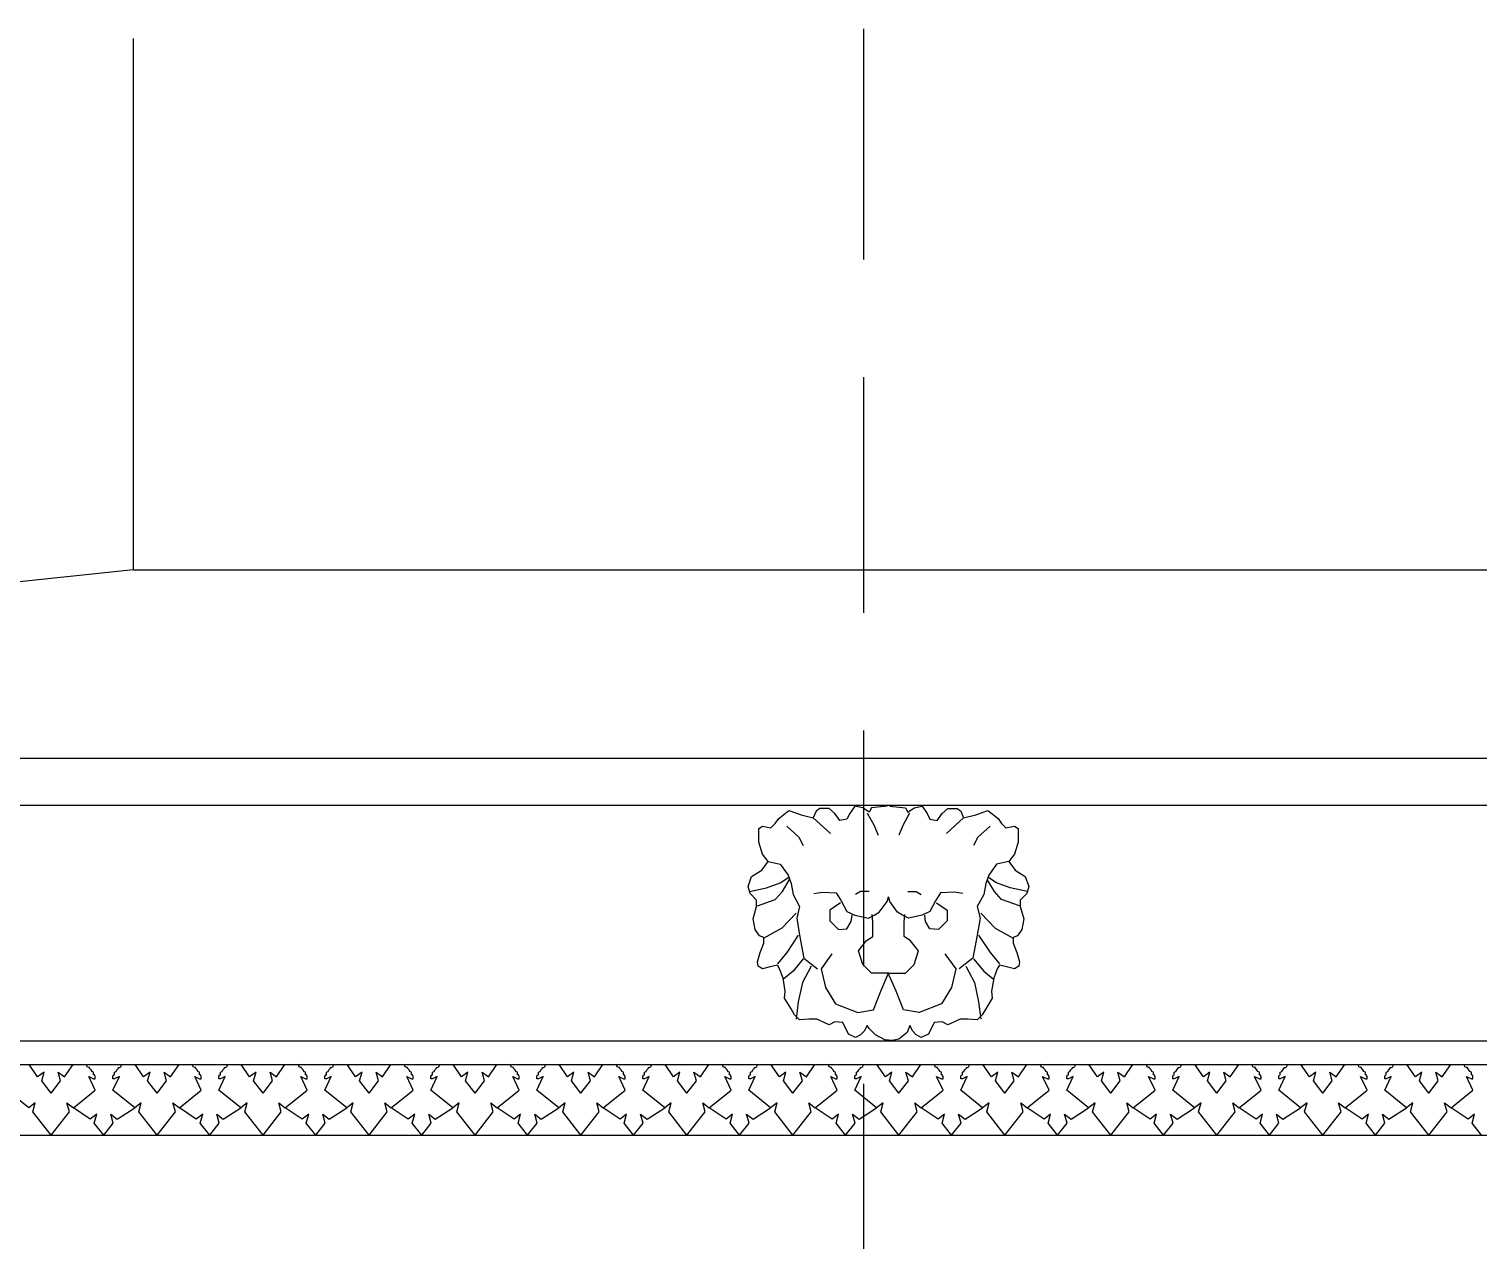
# Model space of a CAD drawing. Extents: x 140 to 2512, y 69 to 3554.
# Drawn here: x 498.2 to 805.8, y 3297.3 to 3554.4 of the extents above; entities that cross this region are included whole.
import ezdxf

# ---------------------------------------------------------------- set-up
doc = ezdxf.new("R2010")
doc.units = 0
doc.header["$LTSCALE"] = 10
doc.header["$MEASUREMENT"] = 0
doc.linetypes.add('HIDDEN', pattern=[0.375, 0.25, -0.125])
for name, color, linetype in [('3', 3, 'CONTINUOUS'), ('4', 4, 'CONTINUOUS'), ('7', 7, 'CONTINUOUS'), ('BH', 3, 'CONTINUOUS')]:
    doc.layers.add(name, color=color, linetype=linetype)

msp = doc.modelspace()

# ---------------------------------------------------------------- linework, layer by layer
at = {"layer": '3', "linetype": 'HIDDEN', "ltscale": 20}
msp.add_line((675.45, 205.47), (675.45, 3554.39), dxfattribs=at)
at = {"layer": '3'}
for points in [[(676.17, 3387.92), (677.54, 3385.46), (678.5, 3383.27)], [(685.18, 3387.92), (683.81, 3385.46), (682.85, 3383.27)], [(659.08, 3385.15), (661.67, 3382.87), (662.59, 3381.05)], [(702.27, 3385.15), (699.68, 3382.87), (698.76, 3381.05)], [(655.13, 3377.7), (657.71, 3377.09), (659.39, 3374.81), (660, 3372.99), (660.45, 3370.71), (661.82, 3368.12), (661.22, 3365.69), (661.82, 3362.04), (662.74, 3357.17), (665.63, 3354.89)], [(706.22, 3377.7), (703.64, 3377.09), (701.96, 3374.81), (701.35, 3372.99), (700.9, 3370.71), (699.53, 3368.12), (700.13, 3365.69), (699.53, 3362.04), (698.61, 3357.17), (695.72, 3354.89)], [(651.17, 3371.31), (654.82, 3372.08), (657.71, 3373.14), (659.54, 3374.36)], [(652.84, 3368.27), (656.65, 3369.64), (658.17, 3371.31), (659.69, 3373.9)], [(708.51, 3368.27), (704.7, 3369.64), (703.18, 3371.31), (701.66, 3373.9)], [(710.18, 3371.31), (706.53, 3372.08), (703.64, 3373.14), (701.81, 3374.36)], [(670.5, 3368.88), (668.22, 3367.36), (668.22, 3365.08), (670.05, 3363.26), (671.87, 3363.41), (672.79, 3364.93), (672.94, 3366.3)], [(690.85, 3368.88), (693.13, 3367.36), (693.13, 3365.08), (691.31, 3363.26), (689.48, 3363.41), (688.57, 3364.93), (688.41, 3366.3)], [(661.06, 3366.75), (658.02, 3363.56), (654.21, 3361.43)], [(668.68, 3358.09), (666.39, 3354.89), (667.31, 3350.94), (669.44, 3347.44), (674.16, 3345.62), (677.51, 3346.23), (679.03, 3350.18), (680.7, 3353.98), (677.05, 3353.98), (675.22, 3355.81), (674.31, 3358.69), (675.98, 3360.82), (677.35, 3361.74), (677.35, 3364.78), (677.2, 3366.45)], [(692.68, 3358.09), (694.96, 3354.89), (694.05, 3350.94), (691.91, 3347.44), (687.19, 3345.62), (683.85, 3346.23), (682.32, 3350.18), (680.65, 3353.98), (684.3, 3353.98), (686.13, 3355.81), (687.04, 3358.69), (685.37, 3360.82), (684, 3361.74), (684, 3364.78), (684.15, 3366.45)], [(700.29, 3366.75), (703.33, 3363.56), (707.14, 3361.43)], [(661.52, 3362.04), (659.08, 3358.39), (657.11, 3355.96)], [(699.83, 3362.04), (702.27, 3358.39), (704.25, 3355.96)], [(662.59, 3357.02), (660.45, 3354.44), (658.48, 3352.76)], [(698.76, 3357.02), (700.9, 3354.44), (702.88, 3352.76)], [(664.26, 3355.5), (662.43, 3352), (661.52, 3347.9), (661.06, 3344.25)], [(697.09, 3355.5), (698.92, 3352), (699.83, 3347.9), (700.29, 3344.25)]]:
    msp.add_lwpolyline(points, dxfattribs=at)
at = {"layer": '4'}
for p, q in [((520.4, 3439.61), (520.4, 3552.4)), ((520.4, 3439.61), (1567.19, 3439.61)), ((140.4, 3399.61), (1555.6, 3399.61))]:
    msp.add_line(p, q, dxfattribs=at)
msp.add_lwpolyline([(520.4, 3439.61), (140.4, 3399.61), (140.4, 3389.61), (150.4, 3389.61, -0.01106), (167.25, 3355.64, 0.269558), (190.4, 3339.61), (190.4, 3334.61, 0.287592), (210.4, 3319.61), (210.4, 3269.61, 0.246886), (217.42, 3260.13, -0.323386), (220.4, 3254.61), (385.4, 3254.61)], format="xyb", dxfattribs=at)
at = {"layer": '7'}
for p, q in [((150.4, 3389.61), (1554.54, 3389.61)), ((190.4, 3339.61), (1542.02, 3339.61)), ((190.4, 3334.61), (1541.09, 3334.61)), ((210.4, 3319.61), (1538.47, 3319.61))]:
    msp.add_line(p, q, dxfattribs=at)
for points in [[(692.98, 3383.63), (696.63, 3386.98), (699.22, 3387.58), (701.81, 3388.5), (703.94, 3386.82), (704.7, 3385.76), (705.62, 3384.85), (707.44, 3385.15), (708.2, 3384.7), (708.2, 3381.81), (707.44, 3379.22), (706.22, 3377.7), (707.59, 3375.88), (709.73, 3374.51), (710.49, 3372.38), (710.03, 3370.86), (708.66, 3369.49), (708.66, 3368.12), (709.42, 3365.54), (708.96, 3363.26), (708.05, 3361.89), (707.14, 3361.58), (707.14, 3360.37), (707.9, 3358.39), (708.51, 3356.41), (708.36, 3355.5), (707.44, 3354.89), (705.77, 3355.35), (704.25, 3355.65), (703.79, 3354.89), (703.03, 3352.92), (702.57, 3350.18), (702.72, 3348.66), (701.35, 3346.38), (700.59, 3345.16), (699.53, 3344.1), (697.55, 3344.25), (695.87, 3344.25), (693.28, 3343.03), (692.07, 3343.64), (690.39, 3343.49), (689.17, 3341.06), (687.65, 3340.3), (686.59, 3340.9), (685.82, 3341.66), (685.22, 3342.88), (684.66, 3341.36), (682.89, 3339.99), (681.48, 3339.69), (679.9, 3339.8), (677.96, 3340.9), (676.59, 3342.27), (676.13, 3342.88), (675.53, 3341.66), (674.76, 3340.9), (673.7, 3340.3), (672.18, 3341.06), (670.96, 3343.49), (669.28, 3343.64), (668.07, 3343.03), (665.48, 3344.25), (663.8, 3344.25), (661.82, 3344.1), (660.76, 3345.16), (660, 3346.38), (658.63, 3348.66), (658.78, 3350.18), (658.32, 3352.92), (657.56, 3354.89), (657.11, 3355.65), (655.58, 3355.35), (653.91, 3354.89), (653, 3355.5), (652.84, 3356.41), (653.45, 3358.39), (654.21, 3360.37), (654.21, 3361.58), (653.3, 3361.89), (652.39, 3363.26), (651.93, 3365.54), (652.69, 3368.12), (652.69, 3369.49), (651.32, 3370.86), (650.86, 3372.38), (651.63, 3374.51), (653.76, 3375.88), (655.13, 3377.7), (653.91, 3379.22), (653.15, 3381.81), (653.15, 3384.7), (653.91, 3385.15), (655.74, 3384.85), (656.65, 3385.76), (657.41, 3386.82), (659.54, 3388.5), (662.13, 3387.58), (664.72, 3386.98), (668.37, 3383.63)], [(680.4, 3389.41), (677.05, 3389.11), (676.59, 3388.19), (675.22, 3389.11), (673.55, 3389.41), (672.48, 3387.89), (671.87, 3386.67), (670.35, 3386.37), (669.28, 3387.89), (668.07, 3388.95), (666.09, 3388.95), (665.33, 3388.35), (664.72, 3386.98)], [(680.95, 3389.41), (684.3, 3389.11), (684.76, 3388.19), (686.13, 3389.11), (687.8, 3389.41), (688.87, 3387.89), (689.48, 3386.67), (691, 3386.37), (692.07, 3387.89), (693.28, 3388.95), (695.26, 3388.95), (696.02, 3388.35), (696.63, 3386.98)], [(664.87, 3370.86), (666.7, 3371.16), (669.59, 3371.01), (670.65, 3369.34), (671.87, 3367.06), (673.55, 3366.3), (676.44, 3365.69), (677.66, 3366.3), (678.72, 3366.91), (680.4, 3369.19), (680.68, 3370.2)], [(676.59, 3371.31), (674.76, 3371.31), (673.7, 3370.71)], [(696.48, 3370.86), (694.65, 3371.16), (691.76, 3371.01), (690.7, 3369.34), (689.48, 3367.06), (687.8, 3366.3), (684.91, 3365.69), (683.69, 3366.3), (682.63, 3366.91), (680.95, 3369.19), (680.68, 3370.2)], [(684.76, 3371.31), (686.59, 3371.31), (687.65, 3370.71)]]:
    msp.add_lwpolyline(points, dxfattribs=at)
at = {"layer": 'BH'}
for points in [[(502.9, 3319.61), (499.03, 3324.56), (499.54, 3326.44), (498.17, 3325.41), (493.53, 3329.18), (494.89, 3332.08), (493.87, 3331.57), (493.7, 3331.57), (493.53, 3331.57), (493.53, 3331.74), (493.53, 3332.08), (493.7, 3332.42), (493.87, 3332.42), (493.87, 3332.59), (493.87, 3332.76), (493.87, 3332.94), (494.21, 3333.11), (494.38, 3333.45), (494.72, 3333.79), (494.72, 3333.96), (494.89, 3333.96), (495.24, 3334.13), (495.41, 3334.64)], [(502.9, 3328.54), (500.9, 3331.1), (501.41, 3332.98), (500.04, 3331.96), (498.24, 3334.61)], [(502.9, 3319.61), (506.78, 3324.56), (506.26, 3326.44), (507.63, 3325.41), (512.28, 3329.18), (510.91, 3332.08), (511.93, 3331.57), (512.1, 3331.57), (512.28, 3331.57), (512.28, 3331.74), (512.28, 3332.08), (512.1, 3332.42), (511.93, 3332.42), (511.93, 3332.59), (511.93, 3332.76), (511.93, 3332.94), (511.59, 3333.11), (511.42, 3333.45), (511.08, 3333.79), (511.08, 3333.96), (510.91, 3333.96), (510.57, 3334.13), (510.39, 3334.64)], [(502.9, 3328.54), (504.9, 3331.1), (504.39, 3332.98), (505.76, 3331.96), (507.56, 3334.61)], [(525.4, 3319.61), (521.53, 3324.56), (522.04, 3326.44), (520.67, 3325.41), (516.03, 3329.18), (517.39, 3332.08), (516.37, 3331.57), (516.2, 3331.57), (516.03, 3331.57), (516.03, 3331.74), (516.03, 3332.08), (516.2, 3332.42), (516.37, 3332.42), (516.37, 3332.59), (516.37, 3332.76), (516.37, 3332.94), (516.71, 3333.11), (516.88, 3333.45), (517.22, 3333.79), (517.22, 3333.96), (517.39, 3333.96), (517.74, 3334.13), (517.91, 3334.64)], [(525.4, 3328.54), (523.4, 3331.1), (523.91, 3332.98), (522.54, 3331.96), (520.74, 3334.61)], [(525.4, 3319.61), (529.28, 3324.56), (528.76, 3326.44), (530.13, 3325.41), (534.78, 3329.18), (533.41, 3332.08), (534.43, 3331.57), (534.6, 3331.57), (534.78, 3331.57), (534.78, 3331.74), (534.78, 3332.08), (534.6, 3332.42), (534.43, 3332.42), (534.43, 3332.59), (534.43, 3332.76), (534.43, 3332.94), (534.09, 3333.11), (533.92, 3333.45), (533.58, 3333.79), (533.58, 3333.96), (533.41, 3333.96), (533.07, 3334.13), (532.89, 3334.64)], [(525.4, 3328.54), (527.4, 3331.1), (526.89, 3332.98), (528.26, 3331.96), (530.06, 3334.61)], [(547.9, 3319.61), (544.03, 3324.56), (544.54, 3326.44), (543.17, 3325.41), (538.53, 3329.18), (539.89, 3332.08), (538.87, 3331.57), (538.7, 3331.57), (538.53, 3331.57), (538.53, 3331.74), (538.53, 3332.08), (538.7, 3332.42), (538.87, 3332.42), (538.87, 3332.59), (538.87, 3332.76), (538.87, 3332.94), (539.21, 3333.11), (539.38, 3333.45), (539.72, 3333.79), (539.72, 3333.96), (539.89, 3333.96), (540.24, 3334.13), (540.41, 3334.64)], [(547.9, 3328.54), (545.9, 3331.1), (546.41, 3332.98), (545.04, 3331.96), (543.24, 3334.61)], [(547.9, 3319.61), (551.78, 3324.56), (551.26, 3326.44), (552.63, 3325.41), (557.28, 3329.18), (555.91, 3332.08), (556.93, 3331.57), (557.1, 3331.57), (557.28, 3331.57), (557.28, 3331.74), (557.28, 3332.08), (557.1, 3332.42), (556.93, 3332.42), (556.93, 3332.59), (556.93, 3332.76), (556.93, 3332.94), (556.59, 3333.11), (556.42, 3333.45), (556.08, 3333.79), (556.08, 3333.96), (555.91, 3333.96), (555.57, 3334.13), (555.39, 3334.64)], [(547.9, 3328.54), (549.9, 3331.1), (549.39, 3332.98), (550.76, 3331.96), (552.56, 3334.61)], [(570.4, 3319.61), (566.53, 3324.56), (567.04, 3326.44), (565.67, 3325.41), (561.03, 3329.18), (562.39, 3332.08), (561.37, 3331.57), (561.2, 3331.57), (561.03, 3331.57), (561.03, 3331.74), (561.03, 3332.08), (561.2, 3332.42), (561.37, 3332.42), (561.37, 3332.59), (561.37, 3332.76), (561.37, 3332.94), (561.71, 3333.11), (561.88, 3333.45), (562.22, 3333.79), (562.22, 3333.96), (562.39, 3333.96), (562.74, 3334.13), (562.91, 3334.64)], [(570.4, 3328.54), (568.4, 3331.1), (568.91, 3332.98), (567.54, 3331.96), (565.74, 3334.61)], [(570.4, 3319.61), (574.28, 3324.56), (573.76, 3326.44), (575.13, 3325.41), (579.78, 3329.18), (578.41, 3332.08), (579.43, 3331.57), (579.6, 3331.57), (579.78, 3331.57), (579.78, 3331.74), (579.78, 3332.08), (579.6, 3332.42), (579.43, 3332.42), (579.43, 3332.59), (579.43, 3332.76), (579.43, 3332.94), (579.09, 3333.11), (578.92, 3333.45), (578.58, 3333.79), (578.58, 3333.96), (578.41, 3333.96), (578.07, 3334.13), (577.89, 3334.64)], [(570.4, 3328.54), (572.4, 3331.1), (571.89, 3332.98), (573.26, 3331.96), (575.06, 3334.61)], [(592.9, 3319.61), (589.03, 3324.56), (589.54, 3326.44), (588.17, 3325.41), (583.53, 3329.18), (584.89, 3332.08), (583.87, 3331.57), (583.7, 3331.57), (583.53, 3331.57), (583.53, 3331.74), (583.53, 3332.08), (583.7, 3332.42), (583.87, 3332.42), (583.87, 3332.59), (583.87, 3332.76), (583.87, 3332.94), (584.21, 3333.11), (584.38, 3333.45), (584.72, 3333.79), (584.72, 3333.96), (584.89, 3333.96), (585.24, 3334.13), (585.41, 3334.64)], [(592.9, 3328.54), (590.9, 3331.1), (591.41, 3332.98), (590.04, 3331.96), (588.24, 3334.61)], [(592.9, 3319.61), (596.78, 3324.56), (596.26, 3326.44), (597.63, 3325.41), (602.28, 3329.18), (600.91, 3332.08), (601.93, 3331.57), (602.1, 3331.57), (602.28, 3331.57), (602.28, 3331.74), (602.28, 3332.08), (602.1, 3332.42), (601.93, 3332.42), (601.93, 3332.59), (601.93, 3332.76), (601.93, 3332.94), (601.59, 3333.11), (601.42, 3333.45), (601.08, 3333.79), (601.08, 3333.96), (600.91, 3333.96), (600.57, 3334.13), (600.39, 3334.64)], [(592.9, 3328.54), (594.9, 3331.1), (594.39, 3332.98), (595.76, 3331.96), (597.56, 3334.61)], [(615.4, 3319.61), (611.53, 3324.56), (612.04, 3326.44), (610.67, 3325.41), (606.03, 3329.18), (607.39, 3332.08), (606.37, 3331.57), (606.2, 3331.57), (606.03, 3331.57), (606.03, 3331.74), (606.03, 3332.08), (606.2, 3332.42), (606.37, 3332.42), (606.37, 3332.59), (606.37, 3332.76), (606.37, 3332.94), (606.71, 3333.11), (606.88, 3333.45), (607.22, 3333.79), (607.22, 3333.96), (607.39, 3333.96), (607.74, 3334.13), (607.91, 3334.64)], [(615.4, 3328.54), (613.4, 3331.1), (613.91, 3332.98), (612.54, 3331.96), (610.74, 3334.61)], [(615.4, 3319.61), (619.28, 3324.56), (618.76, 3326.44), (620.13, 3325.41), (624.78, 3329.18), (623.41, 3332.08), (624.43, 3331.57), (624.6, 3331.57), (624.78, 3331.57), (624.78, 3331.74), (624.78, 3332.08), (624.6, 3332.42), (624.43, 3332.42), (624.43, 3332.59), (624.43, 3332.76), (624.43, 3332.94), (624.09, 3333.11), (623.92, 3333.45), (623.58, 3333.79), (623.58, 3333.96), (623.41, 3333.96), (623.07, 3334.13), (622.89, 3334.64)], [(615.4, 3328.54), (617.4, 3331.1), (616.89, 3332.98), (618.26, 3331.96), (620.06, 3334.61)], [(637.9, 3319.61), (634.03, 3324.56), (634.54, 3326.44), (633.17, 3325.41), (628.53, 3329.18), (629.89, 3332.08), (628.87, 3331.57), (628.7, 3331.57), (628.53, 3331.57), (628.53, 3331.74), (628.53, 3332.08), (628.7, 3332.42), (628.87, 3332.42), (628.87, 3332.59), (628.87, 3332.76), (628.87, 3332.94), (629.21, 3333.11), (629.38, 3333.45), (629.72, 3333.79), (629.72, 3333.96), (629.89, 3333.96), (630.24, 3334.13), (630.41, 3334.64)], [(637.9, 3328.54), (635.9, 3331.1), (636.41, 3332.98), (635.04, 3331.96), (633.24, 3334.61)], [(637.9, 3319.61), (641.78, 3324.56), (641.26, 3326.44), (642.63, 3325.41), (647.28, 3329.18), (645.91, 3332.08), (646.93, 3331.57), (647.1, 3331.57), (647.28, 3331.57), (647.28, 3331.74), (647.28, 3332.08), (647.1, 3332.42), (646.93, 3332.42), (646.93, 3332.59), (646.93, 3332.76), (646.93, 3332.94), (646.59, 3333.11), (646.42, 3333.45), (646.08, 3333.79), (646.08, 3333.96), (645.91, 3333.96), (645.57, 3334.13), (645.39, 3334.64)], [(637.9, 3328.54), (639.9, 3331.1), (639.39, 3332.98), (640.76, 3331.96), (642.56, 3334.61)], [(660.4, 3319.61), (656.53, 3324.56), (657.04, 3326.44), (655.67, 3325.41), (651.03, 3329.18), (652.39, 3332.08), (651.37, 3331.57), (651.2, 3331.57), (651.03, 3331.57), (651.03, 3331.74), (651.03, 3332.08), (651.2, 3332.42), (651.37, 3332.42), (651.37, 3332.59), (651.37, 3332.76), (651.37, 3332.94), (651.71, 3333.11), (651.88, 3333.45), (652.22, 3333.79), (652.22, 3333.96), (652.39, 3333.96), (652.74, 3334.13), (652.91, 3334.64)], [(660.4, 3328.54), (658.4, 3331.1), (658.91, 3332.98), (657.54, 3331.96), (655.74, 3334.61)], [(660.4, 3319.61), (664.28, 3324.56), (663.76, 3326.44), (665.13, 3325.41), (669.78, 3329.18), (668.41, 3332.08), (669.43, 3331.57), (669.6, 3331.57), (669.78, 3331.57), (669.78, 3331.74), (669.78, 3332.08), (669.6, 3332.42), (669.43, 3332.42), (669.43, 3332.59), (669.43, 3332.76), (669.43, 3332.94), (669.09, 3333.11), (668.92, 3333.45), (668.58, 3333.79), (668.58, 3333.96), (668.41, 3333.96), (668.07, 3334.13), (667.89, 3334.64)], [(660.4, 3328.54), (662.4, 3331.1), (661.89, 3332.98), (663.26, 3331.96), (665.06, 3334.61)], [(682.9, 3319.61), (679.03, 3324.56), (679.54, 3326.44), (678.17, 3325.41), (673.53, 3329.18), (674.89, 3332.08), (673.87, 3331.57), (673.7, 3331.57), (673.53, 3331.57), (673.53, 3331.74), (673.53, 3332.08), (673.7, 3332.42), (673.87, 3332.42), (673.87, 3332.59), (673.87, 3332.76), (673.87, 3332.94), (674.21, 3333.11), (674.38, 3333.45), (674.72, 3333.79), (674.72, 3333.96), (674.89, 3333.96), (675.24, 3334.13), (675.41, 3334.64)], [(682.9, 3328.54), (680.9, 3331.1), (681.41, 3332.98), (680.04, 3331.96), (678.24, 3334.61)], [(682.9, 3319.61), (686.78, 3324.56), (686.26, 3326.44), (687.63, 3325.41), (692.28, 3329.18), (690.91, 3332.08), (691.93, 3331.57), (692.1, 3331.57), (692.28, 3331.57), (692.28, 3331.74), (692.28, 3332.08), (692.1, 3332.42), (691.93, 3332.42), (691.93, 3332.59), (691.93, 3332.76), (691.93, 3332.94), (691.59, 3333.11), (691.42, 3333.45), (691.08, 3333.79), (691.08, 3333.96), (690.91, 3333.96), (690.57, 3334.13), (690.39, 3334.64)], [(682.9, 3328.54), (684.9, 3331.1), (684.39, 3332.98), (685.76, 3331.96), (687.56, 3334.61)], [(705.4, 3319.61), (701.53, 3324.56), (702.04, 3326.44), (700.67, 3325.41), (696.03, 3329.18), (697.39, 3332.08), (696.37, 3331.57), (696.2, 3331.57), (696.03, 3331.57), (696.03, 3331.74), (696.03, 3332.08), (696.2, 3332.42), (696.37, 3332.42), (696.37, 3332.59), (696.37, 3332.76), (696.37, 3332.94), (696.71, 3333.11), (696.88, 3333.45), (697.22, 3333.79), (697.22, 3333.96), (697.39, 3333.96), (697.74, 3334.13), (697.91, 3334.64)], [(705.4, 3328.54), (703.4, 3331.1), (703.91, 3332.98), (702.54, 3331.96), (700.74, 3334.61)], [(705.4, 3319.61), (709.28, 3324.56), (708.76, 3326.44), (710.13, 3325.41), (714.78, 3329.18), (713.41, 3332.08), (714.43, 3331.57), (714.6, 3331.57), (714.78, 3331.57), (714.78, 3331.74), (714.78, 3332.08), (714.6, 3332.42), (714.43, 3332.42), (714.43, 3332.59), (714.43, 3332.76), (714.43, 3332.94), (714.09, 3333.11), (713.92, 3333.45), (713.58, 3333.79), (713.58, 3333.96), (713.41, 3333.96), (713.07, 3334.13), (712.89, 3334.64)], [(705.4, 3328.54), (707.4, 3331.1), (706.89, 3332.98), (708.26, 3331.96), (710.06, 3334.61)], [(727.9, 3319.61), (724.03, 3324.56), (724.54, 3326.44), (723.17, 3325.41), (718.53, 3329.18), (719.89, 3332.08), (718.87, 3331.57), (718.7, 3331.57), (718.53, 3331.57), (718.53, 3331.74), (718.53, 3332.08), (718.7, 3332.42), (718.87, 3332.42), (718.87, 3332.59), (718.87, 3332.76), (718.87, 3332.94), (719.21, 3333.11), (719.38, 3333.45), (719.72, 3333.79), (719.72, 3333.96), (719.89, 3333.96), (720.24, 3334.13), (720.41, 3334.64)], [(727.9, 3328.54), (725.9, 3331.1), (726.41, 3332.98), (725.04, 3331.96), (723.24, 3334.61)], [(727.9, 3319.61), (731.78, 3324.56), (731.26, 3326.44), (732.63, 3325.41), (737.28, 3329.18), (735.91, 3332.08), (736.93, 3331.57), (737.1, 3331.57), (737.28, 3331.57), (737.28, 3331.74), (737.28, 3332.08), (737.1, 3332.42), (736.93, 3332.42), (736.93, 3332.59), (736.93, 3332.76), (736.93, 3332.94), (736.59, 3333.11), (736.42, 3333.45), (736.08, 3333.79), (736.08, 3333.96), (735.91, 3333.96), (735.57, 3334.13), (735.39, 3334.64)], [(727.9, 3328.54), (729.9, 3331.1), (729.39, 3332.98), (730.76, 3331.96), (732.56, 3334.61)], [(750.4, 3319.61), (746.53, 3324.56), (747.04, 3326.44), (745.67, 3325.41), (741.03, 3329.18), (742.39, 3332.08), (741.37, 3331.57), (741.2, 3331.57), (741.03, 3331.57), (741.03, 3331.74), (741.03, 3332.08), (741.2, 3332.42), (741.37, 3332.42), (741.37, 3332.59), (741.37, 3332.76), (741.37, 3332.94), (741.71, 3333.11), (741.88, 3333.45), (742.22, 3333.79), (742.22, 3333.96), (742.39, 3333.96), (742.74, 3334.13), (742.91, 3334.64)], [(750.4, 3328.54), (748.4, 3331.1), (748.91, 3332.98), (747.54, 3331.96), (745.74, 3334.61)], [(750.4, 3319.61), (754.28, 3324.56), (753.76, 3326.44), (755.13, 3325.41), (759.78, 3329.18), (758.41, 3332.08), (759.43, 3331.57), (759.6, 3331.57), (759.78, 3331.57), (759.78, 3331.74), (759.78, 3332.08), (759.6, 3332.42), (759.43, 3332.42), (759.43, 3332.59), (759.43, 3332.76), (759.43, 3332.94), (759.09, 3333.11), (758.92, 3333.45), (758.58, 3333.79), (758.58, 3333.96), (758.41, 3333.96), (758.07, 3334.13), (757.89, 3334.64)], [(750.4, 3328.54), (752.4, 3331.1), (751.89, 3332.98), (753.26, 3331.96), (755.06, 3334.61)], [(772.9, 3319.61), (769.03, 3324.56), (769.54, 3326.44), (768.17, 3325.41), (763.53, 3329.18), (764.89, 3332.08), (763.87, 3331.57), (763.7, 3331.57), (763.53, 3331.57), (763.53, 3331.74), (763.53, 3332.08), (763.7, 3332.42), (763.87, 3332.42), (763.87, 3332.59), (763.87, 3332.76), (763.87, 3332.94), (764.21, 3333.11), (764.38, 3333.45), (764.72, 3333.79), (764.72, 3333.96), (764.89, 3333.96), (765.24, 3334.13), (765.41, 3334.64)], [(772.9, 3328.54), (770.9, 3331.1), (771.41, 3332.98), (770.04, 3331.96), (768.24, 3334.61)], [(772.9, 3319.61), (776.78, 3324.56), (776.26, 3326.44), (777.63, 3325.41), (782.28, 3329.18), (780.91, 3332.08), (781.93, 3331.57), (782.1, 3331.57), (782.28, 3331.57), (782.28, 3331.74), (782.28, 3332.08), (782.1, 3332.42), (781.93, 3332.42), (781.93, 3332.59), (781.93, 3332.76), (781.93, 3332.94), (781.59, 3333.11), (781.42, 3333.45), (781.08, 3333.79), (781.08, 3333.96), (780.91, 3333.96), (780.57, 3334.13), (780.39, 3334.64)], [(772.9, 3328.54), (774.9, 3331.1), (774.39, 3332.98), (775.76, 3331.96), (777.56, 3334.61)], [(795.4, 3319.61), (791.53, 3324.56), (792.04, 3326.44), (790.67, 3325.41), (786.03, 3329.18), (787.39, 3332.08), (786.37, 3331.57), (786.2, 3331.57), (786.03, 3331.57), (786.03, 3331.74), (786.03, 3332.08), (786.2, 3332.42), (786.37, 3332.42), (786.37, 3332.59), (786.37, 3332.76), (786.37, 3332.94), (786.71, 3333.11), (786.88, 3333.45), (787.22, 3333.79), (787.22, 3333.96), (787.39, 3333.96), (787.74, 3334.13), (787.91, 3334.64)], [(795.4, 3328.54), (793.4, 3331.1), (793.91, 3332.98), (792.54, 3331.96), (790.74, 3334.61)], [(795.4, 3319.61), (799.28, 3324.56), (798.76, 3326.44), (800.13, 3325.41), (804.78, 3329.18), (803.41, 3332.08), (804.43, 3331.57), (804.6, 3331.57), (804.78, 3331.57), (804.78, 3331.74), (804.78, 3332.08), (804.6, 3332.42), (804.43, 3332.42), (804.43, 3332.59), (804.43, 3332.76), (804.43, 3332.94), (804.09, 3333.11), (803.92, 3333.45), (803.58, 3333.79), (803.58, 3333.96), (803.41, 3333.96), (803.07, 3334.13), (802.89, 3334.64)], [(795.4, 3328.54), (797.4, 3331.1), (796.89, 3332.98), (798.26, 3331.96), (800.06, 3334.61)], [(514.08, 3319.61), (512.08, 3322.17), (512.59, 3324.05), (511.23, 3323.02), (507.63, 3325.41)], [(514.08, 3319.61), (516.09, 3322.17), (515.57, 3324.05), (516.94, 3323.02), (520.67, 3325.41)], [(536.58, 3319.61), (534.58, 3322.17), (535.09, 3324.05), (533.73, 3323.02), (530.13, 3325.41)], [(536.58, 3319.61), (538.59, 3322.17), (538.07, 3324.05), (539.44, 3323.02), (543.17, 3325.41)], [(559.08, 3319.61), (557.08, 3322.17), (557.59, 3324.05), (556.23, 3323.02), (552.63, 3325.41)], [(559.08, 3319.61), (561.09, 3322.17), (560.57, 3324.05), (561.94, 3323.02), (565.67, 3325.41)], [(581.58, 3319.61), (579.58, 3322.17), (580.09, 3324.05), (578.73, 3323.02), (575.13, 3325.41)], [(581.58, 3319.61), (583.59, 3322.17), (583.07, 3324.05), (584.44, 3323.02), (588.17, 3325.41)], [(604.08, 3319.61), (602.08, 3322.17), (602.59, 3324.05), (601.23, 3323.02), (597.63, 3325.41)], [(604.08, 3319.61), (606.09, 3322.17), (605.57, 3324.05), (606.94, 3323.02), (610.67, 3325.41)], [(626.58, 3319.61), (624.58, 3322.17), (625.09, 3324.05), (623.73, 3323.02), (620.13, 3325.41)], [(626.58, 3319.61), (628.59, 3322.17), (628.07, 3324.05), (629.44, 3323.02), (633.17, 3325.41)], [(649.08, 3319.61), (647.08, 3322.17), (647.59, 3324.05), (646.23, 3323.02), (642.63, 3325.41)], [(649.08, 3319.61), (651.09, 3322.17), (650.57, 3324.05), (651.94, 3323.02), (655.67, 3325.41)], [(671.58, 3319.61), (669.58, 3322.17), (670.09, 3324.05), (668.73, 3323.02), (665.13, 3325.41)], [(671.58, 3319.61), (673.59, 3322.17), (673.07, 3324.05), (674.44, 3323.02), (678.17, 3325.41)], [(694.08, 3319.61), (692.08, 3322.17), (692.59, 3324.05), (691.23, 3323.02), (687.63, 3325.41)], [(694.08, 3319.61), (696.09, 3322.17), (695.57, 3324.05), (696.94, 3323.02), (700.67, 3325.41)], [(716.58, 3319.61), (714.58, 3322.17), (715.09, 3324.05), (713.73, 3323.02), (710.13, 3325.41)], [(716.58, 3319.61), (718.59, 3322.17), (718.07, 3324.05), (719.44, 3323.02), (723.17, 3325.41)], [(739.08, 3319.61), (737.08, 3322.17), (737.59, 3324.05), (736.23, 3323.02), (732.63, 3325.41)], [(739.08, 3319.61), (741.09, 3322.17), (740.57, 3324.05), (741.94, 3323.02), (745.67, 3325.41)], [(761.58, 3319.61), (759.58, 3322.17), (760.09, 3324.05), (758.73, 3323.02), (755.13, 3325.41)], [(761.58, 3319.61), (763.59, 3322.17), (763.07, 3324.05), (764.44, 3323.02), (768.17, 3325.41)], [(784.08, 3319.61), (782.08, 3322.17), (782.59, 3324.05), (781.23, 3323.02), (777.63, 3325.41)], [(784.08, 3319.61), (786.09, 3322.17), (785.57, 3324.05), (786.94, 3323.02), (790.67, 3325.41)], [(806.58, 3319.61), (804.58, 3322.17), (805.09, 3324.05), (803.73, 3323.02), (800.13, 3325.41)]]:
    msp.add_lwpolyline(points, dxfattribs=at)

doc.saveas('drawing.dxf')
